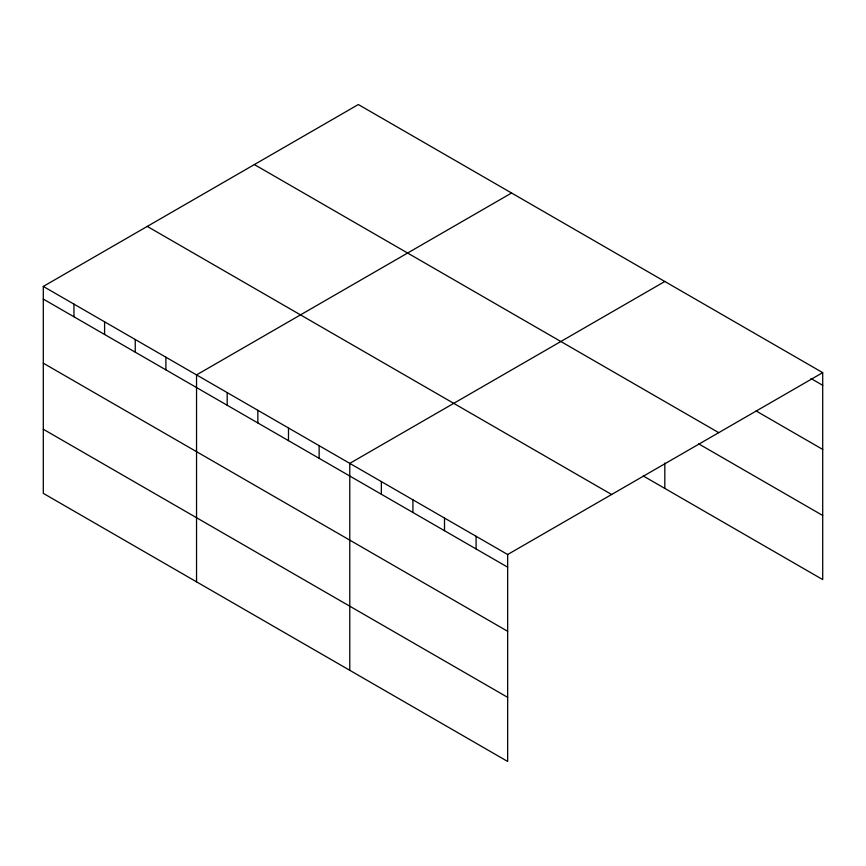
<?xml version="1.0" encoding="UTF-8"?>
<svg xmlns="http://www.w3.org/2000/svg" width="866" height="866" viewBox="0 0 866 866"><rect width="100%" height="100%" fill="white"/><g stroke="black" fill="none" stroke-linecap="round" stroke-linejoin="round"><path stroke-width="1.3" d="M643.254 475.964L822.7 579.571L822.7 372.64L358.34 104.537L43.3 286.43L43.3 493.36L507.66 761.463L507.66 554.521L43.3 286.43M511.579 193.01L196.539 374.902L196.539 581.833M664.817 281.482L349.777 463.375L349.777 670.306M507.66 554.521L822.7 372.64M811.009 378.539L822.7 385.294M756.04 410.917L822.7 449.411M254.377 164.562L718.737 432.664M698.732 443.89L822.7 515.465M147.263 226.405L611.623 494.508M43.3 299.084L507.66 567.176M43.3 363.19L507.66 631.292M43.3 429.244L507.66 697.347M664.817 463.039L664.817 488.424M476.084 536.292L476.084 548.947M444.507 518.063L444.507 530.717M412.93 499.834L412.93 512.488M381.354 481.604L381.354 494.259M319.132 445.676L319.132 458.33M288.486 427.977L288.486 440.642M257.841 410.289L257.841 422.944M227.184 392.59L227.184 405.245M165.893 357.203L165.893 369.858M135.248 339.504L135.248 352.17M104.591 321.816L104.591 334.471M73.946 304.118L73.946 316.772"/></g></svg>
